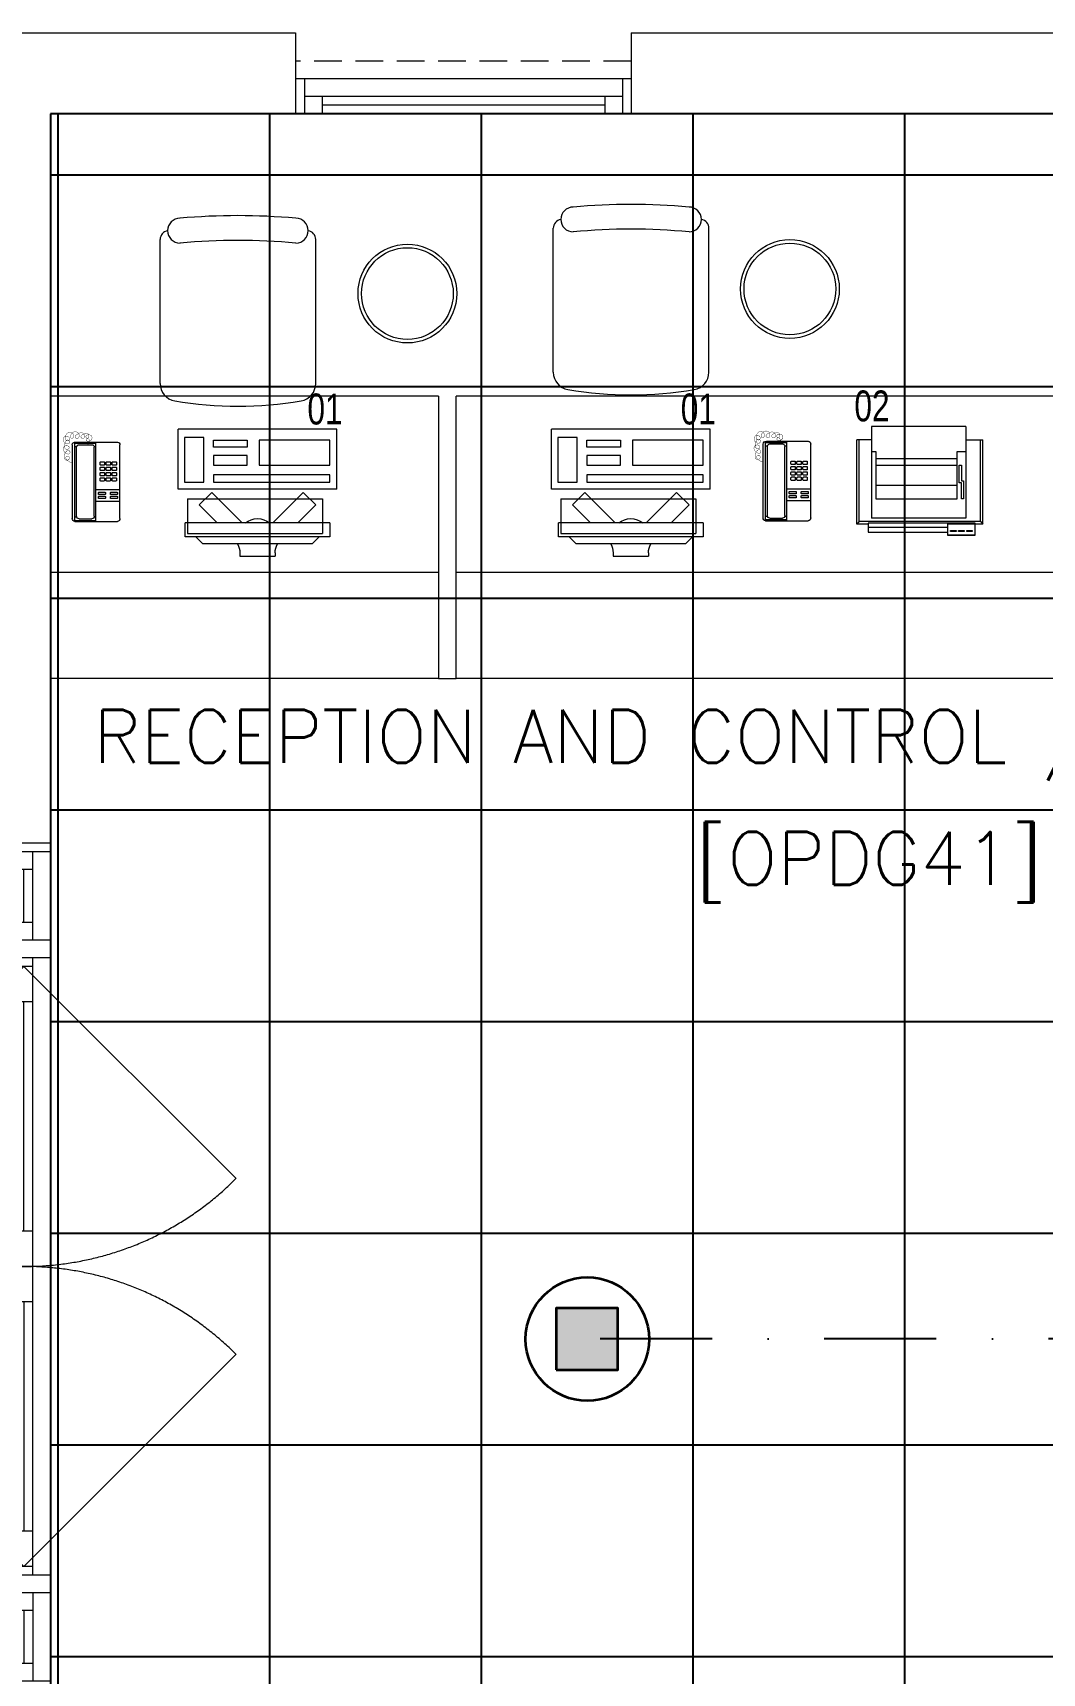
# Model space of a CAD drawing. Header units: inches. Extents: x -12418 to 472786, y -29325 to 19878.
# Drawn here: x 37128 to 39990, y 4153 to 8803 of the extents above; entities that cross this region are included whole.
import ezdxf

# ---------------------------------------------------------------- set-up
doc = ezdxf.new("R2010")
doc.units = ezdxf.units.IN
doc.header["$LTSCALE"] = 25
doc.header["$MEASUREMENT"] = 0
for name, pattern in [('00-Ground Floor$0$DASHED', [0.75, 0.5, -0.25]), ('00-Ground Floor$0$HIDDEN2', [0.1875, 0.125, -0.0625]), ('DASHDOT', [25.4, 12.7, -6.35, 0, -6.35])]:
    doc.linetypes.add(name, pattern=pattern)
doc.layers.get('0').update_dxf_attribs({"color": 8})
for name, color, linetype, lineweight in [('00-Ground Floor$0$72_EGR_BASE_TEXT', 252, 'Continuous', 5), ('00-Ground Floor$0$72_EGR_EQP_TAG', 142, 'Continuous', 5), ('00-Ground Floor$0$Aluminum', 251, 'Continuous', 5), ('00-Ground Floor$0$LOADING', 253, 'Continuous', 5), ('00-Ground Floor$0$Proj', 251, 'Continuous', 5), ('00-Ground Floor$0$Walls', 251, 'Continuous', 5), ('E-LITE-CLNG-CNDT', 6, 'DASHDOT', 35), ('T-INTC-CLNG @ 100', 33, 'Continuous', 35), ('T-INTC-DEVC-NUMB', 2, 'Continuous', 25), ('T-SOUN-CLNG-CNDT', 3, 'DASHDOT', 25)]:
    doc.layers.add(name, color=color, linetype=linetype, lineweight=lineweight)
doc.layers.add('00-Ground Floor$0$False Ceiling', color=251, linetype='Continuous')
doc.styles.add('00-Ground Floor$0$SIMPLEX', font='SIMPLEX.shx', dxfattribs={"height": 150})
doc.styles.add('00-Ground Floor$0$X3G_ENTITY_257CFD', font='swisscl.ttf', dxfattribs={"height": 200})
doc.styles.add('DC_Simplex', font='SIMPLEX.shx', dxfattribs={"width": 0.7})

# ---------------------------------------------------------------- blocks, each defined once
blk = doc.blocks.new('00-Ground Floor$0$door1700')
at = {"layer": '00-Ground Floor$0$Aluminum', "linetype": '00-Ground Floor$0$DASHED', "ltscale": 300}
for p, q in [((34940, 89347.9), (35541, 89949)), ((36640, 89347.9), (36039, 89949)), ((34940, 89347.9), (35541, 88746.9)), ((36640, 89347.9), (36039, 88746.9))]:
    blk.add_line(p, q, dxfattribs=at)
at = {"layer": '00-Ground Floor$0$Aluminum'}
for p, q in [((34915, 89422.9), (34590, 89422.9)), ((34615, 89422.9), (34615, 89322.9)), ((34865, 89422.9), (34865, 89322.9)), ((34915, 89422.9), (34915, 89322.9)), ((36990, 89422.9), (36665, 89422.9)), ((36665, 89422.9), (36665, 89322.9)), ((36715, 89422.9), (36715, 89322.9)), ((36965, 89422.9), (36965, 89322.9)), ((34865, 89372.9), (34615, 89372.9)), ((34665, 89372.9), (34665, 89322.9)), ((34815, 89372.9), (34815, 89322.9)), ((36665, 89372.9), (34915, 89372.9)), ((34940, 89372.9), (34940, 89322.9)), ((35040, 89372.9), (35040, 89322.9)), ((35690, 89372.9), (35690, 89322.9)), ((35790, 89372.9), (35790, 89322.9)), ((35890, 89372.9), (35890, 89322.9)), ((36540, 89372.9), (36540, 89322.9)), ((36640, 89372.9), (36640, 89322.9)), ((36715, 89372.9), (36965, 89372.9)), ((36765, 89372.9), (36765, 89322.9)), ((36915, 89372.9), (36915, 89322.9)), ((36990, 89322.9), (34590, 89322.9)), ((34590, 89322.9), (36990, 89322.9)), ((34815, 89347.9), (34665, 89347.9)), ((35690, 89347.9), (35040, 89347.9)), ((35890, 89347.9), (36540, 89347.9)), ((36765, 89347.9), (36915, 89347.9))]:
    blk.add_line(p, q, dxfattribs=at)
at = {"layer": '00-Ground Floor$0$Aluminum', "linetype": '00-Ground Floor$0$DASHED', "ltscale": 300}
for centre, start, end in [((34940, 89347.9), 315, 45), ((36640, 89347.9), 135, 225)]:
    blk.add_arc(centre, 850, start, end, dxfattribs=at)
blk = doc.blocks.new('00-Ground Floor$0$DM20079-P')
at = {"color": 0}
for p, q in [((-0.0686, 0.217), (-0.0686, 0.008)), ((-0.0616, 0.225), (0.0594, 0.225)), ((-0.0616, 0.225), (-0.0616, 0)), ((-0.0616, 0.222), (-0.0016, 0.222)), ((-0.0616, 0.212), (-0.0565, 0.212)), ((-0.0566, 0.2105), (-0.0566, 0.0145)), ((-0.0496, 0.2175), (-0.0136, 0.2175)), ((-0.0068, 0.212), (-0.0016, 0.212)), ((-0.0066, 0.2105), (-0.0066, 0.0145)), ((-0.0016, 0.225), (-0.0016, 0)), ((0.0664, 0.217), (0.0664, 0.008)), ((-0.0016, 0.1675), (0.0664, 0.1675)), ((-0.0016, 0.135), (0.0664, 0.135)), ((-0.0616, 0.013), (-0.0565, 0.013)), ((-0.0616, 0.003), (-0.0016, 0.003)), ((-0.0594, 0), (0.0594, 0)), ((-0.0496, 0.0075), (-0.0136, 0.0075)), ((-0.0068, 0.013), (-0.0016, 0.013))]:
    blk.add_line(p, q, dxfattribs=at)
for points in [[(0.0074, 0.1605, 0.414214), (0.0054, 0.1585), (0.0054, 0.1555, 0.414214), (0.0074, 0.1535), (0.0234, 0.1535, 0.414214), (0.0254, 0.1555), (0.0254, 0.1585, 0.414214), (0.0234, 0.1605)], [(0.0234, 0.142, 0.414214), (0.0254, 0.144), (0.0254, 0.147, 0.414214), (0.0234, 0.149), (0.0074, 0.149, 0.414214), (0.0054, 0.147), (0.0054, 0.144, 0.414214), (0.0074, 0.142)], [(0.0574, 0.1535, 0.414214), (0.0594, 0.1555), (0.0594, 0.1585, 0.414214), (0.0574, 0.1605), (0.0414, 0.1605, 0.414214), (0.0394, 0.1585), (0.0394, 0.1555, 0.414214), (0.0414, 0.1535)], [(0.0574, 0.142, 0.414214), (0.0594, 0.144), (0.0594, 0.147, 0.414214), (0.0574, 0.149), (0.0414, 0.149, 0.414214), (0.0394, 0.147), (0.0394, 0.144, 0.414214), (0.0414, 0.142)], [(0.0104, 0.103, 0.414214), (0.0124, 0.101), (0.0204, 0.101, 0.414214), (0.0224, 0.103), (0.0224, 0.109, 0.414214), (0.0204, 0.111), (0.0124, 0.111, 0.414214), (0.0104, 0.109)], [(0.0104, 0.088, 0.414214), (0.0124, 0.086), (0.0204, 0.086, 0.414214), (0.0224, 0.088), (0.0224, 0.094, 0.414214), (0.0204, 0.096), (0.0124, 0.096, 0.414214), (0.0104, 0.094)], [(0.0274, 0.103, 0.414214), (0.0294, 0.101), (0.0374, 0.101, 0.414214), (0.0394, 0.103), (0.0394, 0.109, 0.414214), (0.0374, 0.111), (0.0294, 0.111, 0.414214), (0.0274, 0.109)], [(0.0274, 0.088, 0.414214), (0.0294, 0.086), (0.0374, 0.086, 0.414214), (0.0394, 0.088), (0.0394, 0.094, 0.414214), (0.0374, 0.096), (0.0294, 0.096, 0.414214), (0.0274, 0.094)], [(0.0444, 0.103, 0.414214), (0.0464, 0.101), (0.0544, 0.101, 0.414214), (0.0564, 0.103), (0.0564, 0.109, 0.414214), (0.0544, 0.111), (0.0464, 0.111, 0.414214), (0.0444, 0.109)], [(0.0444, 0.088, 0.414214), (0.0464, 0.086), (0.0544, 0.086, 0.414214), (0.0564, 0.088), (0.0564, 0.094, 0.414214), (0.0544, 0.096), (0.0464, 0.096, 0.414214), (0.0444, 0.094)], [(0.0104, 0.073, 0.414214), (0.0124, 0.071), (0.0204, 0.071, 0.414214), (0.0224, 0.073), (0.0224, 0.079, 0.414214), (0.0204, 0.081), (0.0124, 0.081, 0.414214), (0.0104, 0.079)], [(0.0104, 0.058, 0.414214), (0.0124, 0.056), (0.0204, 0.056, 0.414214), (0.0224, 0.058), (0.0224, 0.064, 0.414214), (0.0204, 0.066), (0.0124, 0.066, 0.414214), (0.0104, 0.064)], [(0.0274, 0.073, 0.414214), (0.0294, 0.071), (0.0374, 0.071, 0.414214), (0.0394, 0.073), (0.0394, 0.079, 0.414214), (0.0374, 0.081), (0.0294, 0.081, 0.414214), (0.0274, 0.079)], [(0.0274, 0.058, 0.414214), (0.0294, 0.056), (0.0374, 0.056, 0.414214), (0.0394, 0.058), (0.0394, 0.064, 0.414214), (0.0374, 0.066), (0.0294, 0.066, 0.414214), (0.0274, 0.064)], [(0.0444, 0.073, 0.414214), (0.0464, 0.071), (0.0544, 0.071, 0.414214), (0.0564, 0.073), (0.0564, 0.079, 0.414214), (0.0544, 0.081), (0.0464, 0.081, 0.414214), (0.0444, 0.079)], [(0.0444, 0.058, 0.414214), (0.0464, 0.056), (0.0544, 0.056, 0.414214), (0.0564, 0.058), (0.0564, 0.064, 0.414214), (0.0544, 0.066), (0.0464, 0.066, 0.414214), (0.0444, 0.064)]]:
    blk.add_lwpolyline(points, format="xyb", close=True, dxfattribs=at)
at = {"color": 0, "const_width": 0.001}
blk.add_lwpolyline([(-0.0686, 0.059, 0.184574), (-0.0861, 0.0478, 1.44364), (-0.0769, 0.0452, 0.837915), (-0.0907, 0.0465, 0.30536), (-0.0835, 0.0248, 1.584726), (-0.0815, 0.034, 0.253153), (-0.094, 0.0228, 0.874198), (-0.0776, 0.0142, 0.915253), (-0.0897, 0.0168, 0.223821), (-0.0874, -0.0011, 1.703343), (-0.0796, 0.005, 0.588962), (-0.0934, -0.0114, 0.717795), (-0.0769, -0.0108, 0.983104), (-0.0875, -0.0075, 0.326362), (-0.0815, -0.0259, 0.758716), (-0.0657, -0.0134, 0.906186), (-0.0743, -0.016, 0.189488), (-0.067, -0.0272, 0.7948), (-0.0506, -0.0127, 1.223996), (-0.0585, -0.0193, 0.072149), (-0.0473, -0.0259, 0.645886), (-0.0341, -0.0134, 1.366917), (-0.042, -0.0193, 0.078415), (-0.0315, -0.0246, 0.723006), (-0.0229, -0.0127, 1.105484), (-0.0289, -0.018, 0.327892), (-0.017, -0.0193, 0.446638), (-0.0144, -0.0068, 0.327263), (-0.0269, -0.0029, 1.240441), (-0.0229, -0.0094, 0.611307), (-0.0278, 0.0075)], format="xyb", dxfattribs=at)
at = {"color": 0}
for centre, radius, start, end in [((-0.0605, 0.217), 0.00813, 97.9633, 179.6649), ((-0.0496, 0.2105), 0.007, 90, 180), ((-0.0136, 0.2105), 0.007, 0, 90), ((0.0582, 0.217), 0.00813, 0.3351, 82.0367), ((-0.0605, 0.008), 0.00813, 180.3351, 277.9633), ((-0.0496, 0.0145), 0.007, 180, 270), ((-0.0136, 0.0145), 0.007, 270, 0), ((0.0582, 0.008), 0.00813, 277.9633, 359.6649)]:
    blk.add_arc(centre, radius, start, end, dxfattribs=at)
blk = doc.blocks.new('00-Ground Floor$0$GF21021-P')
for p, q in [((-0.2207, 0.4756), (-0.2207, 0.0675)), ((0.2205, 0.4756), (0.2205, 0.0675))]:
    blk.add_line(p, q)
for centre, radius, start, end in [((-0.1707, 0.4756), 0.05, 99.6329, 180), ((-0.0001, -0.5295), 1.0695, 80.3671, 99.6329), ((0.1705, 0.4756), 0.05, 0, 80.3671), ((-0.1957, 0.0675), 0.025, 180, 261.4721), ((-0.1643, 0.0425), 0.0351, 90, 270), ((0, 1.8467), 1.7767, 264.6946, 275.3053), ((0.1641, 0.0425), 0.0351, 270, 90), ((0.1955, 0.0675), 0.025, 278.5279, 0), ((0, 1.8314), 1.8314, 264.8532, 275.147)]:
    blk.add_arc(centre, radius, start, end)
blk = doc.blocks.new('00-Ground Floor$0$ITCWLS1-P')
at = {"layer": '00-Ground Floor$0$LOADING'}
for p, q in [((-0.2651, 0.43, 0), (-0.3051, 0.43, 0)), ((-0.3051, 0.43, 0), (-0.3051, 0.02, 0)), ((-0.2651, 0.43, 0), (-0.2651, 0.02, 0)), ((-0.17, 0.45), (-0.17, 0)), ((-0.17, 0.45), (0, 0.45)), ((-0.1496, 0.4305), (-0.1291, 0.4305)), ((-0.1291, 0.4305), (-0.1291, 0.4089)), ((0, 0.45), (0, 0)), ((-0.3251, 0.38, 0), (-0.3051, 0.4, 0)), ((-0.3251, 0.38, 0), (-0.3251, 0.07, 0)), ((-0.197, 0.4094), (-0.295, 0.4094)), ((-0.295, 0.0264), (-0.295, 0.4094)), ((-0.197, 0.0264), (-0.197, 0.4094)), ((-0.3503, 0.275), (-0.3596, 0.275)), ((-0.3596, 0.175), (-0.3596, 0.275)), ((-0.3503, 0.175), (-0.3596, 0.175)), ((-0.3251, 0.07, 0), (-0.3051, 0.05, 0)), ((-0.3051, 0.02, 0), (-0.2651, 0.02, 0)), ((-0.197, 0.0264), (-0.295, 0.0264)), ((-0.17, 0), (0, 0))]:
    blk.add_line(p, q, dxfattribs=at)
at = {"layer": '00-Ground Floor$0$LOADING', "extrusion": (2.48281e-10, 3.18408e-10, -1)}
for p, q in [((-0.2651, 0.3395), (-0.2144, 0.3902)), ((-0.1791, 0.3548), (-0.2144, 0.3902)), ((-0.2651, 0.2688), (-0.1791, 0.3548))]:
    blk.add_line(p, q, dxfattribs=at)
at = {"layer": '00-Ground Floor$0$LOADING', "extrusion": (2.48281e-10, -3.18408e-10, -1)}
for p, q in [((-0.2651, 0.1812), (-0.1791, 0.0952)), ((-0.2651, 0.1105), (-0.2144, 0.0598)), ((-0.1791, 0.0952), (-0.2144, 0.0598))]:
    blk.add_line(p, q, dxfattribs=at)
at = {"layer": '00-Ground Floor$0$LOADING'}
for points in [[(-0.1291, 0.4089), (-0.1291, 0.1), (-0.1496, 0.1), (-0.1496, 0.4305)], [(-0.1496, 0.1), (-0.1496, 0.1), (-0.1496, 0.1), (-0.1496, 0.1), (-0.1496, 0.1), (-0.1496, 0.1), (-0.1496, 0.1), (-0.1496, 0.1), (-0.1496, 0.1)], [(-0.1496, 0.1), (-0.1496, 0.1), (-0.1496, 0.1), (-0.1496, 0.1), (-0.1496, 0.1), (-0.1496, 0.1), (-0.1496, 0.1), (-0.1496, 0.1), (-0.1496, 0.1), (-0.1496, 0.1), (-0.1496, 0.1), (-0.1496, 0.1), (-0.1496, 0.1), (-0.1496, 0.1), (-0.1496, 0.1), (-0.1496, 0.1), (-0.1496, 0.1), (-0.1496, 0.1)], [(-0.1496, 0.1), (-0.1496, 0.1), (-0.1496, 0.1), (-0.1496, 0.1), (-0.1496, 0.1), (-0.1496, 0.1), (-0.1496, 0.1), (-0.1496, 0.1), (-0.1496, 0.1), (-0.1496, 0.1)], [(-0.1496, 0.1), (-0.1496, 0.1), (-0.1496, 0.1), (-0.1496, 0.1), (-0.1496, 0.1), (-0.1496, 0.1), (-0.1496, 0.1)], [(-0.1496, 0.1), (-0.1496, 0.1), (-0.1496, 0.1), (-0.1496, 0.1), (-0.1496, 0.1), (-0.1496, 0.1), (-0.1496, 0.1), (-0.1496, 0.1), (-0.1496, 0.1), (-0.1496, 0.1)], [(-0.1496, 0.1), (-0.1496, 0.1), (-0.1496, 0.1), (-0.1496, 0.1), (-0.1496, 0.1), (-0.1496, 0.1), (-0.1496, 0.1), (-0.1496, 0.1), (-0.1496, 0.1), (-0.1496, 0.1), (-0.1496, 0.1), (-0.1496, 0.1), (-0.1496, 0.1), (-0.1496, 0.1), (-0.1496, 0.1)], [(-0.1496, 0.1), (-0.1496, 0.1), (-0.1496, 0.1), (-0.1496, 0.1), (-0.1496, 0.1), (-0.1496, 0.1), (-0.1496, 0.1), (-0.1496, 0.1), (-0.1496, 0.1), (-0.1496, 0.1)], [(-0.1496, 0.1), (-0.1496, 0.1), (-0.1496, 0.1), (-0.1496, 0.1), (-0.1496, 0.1), (-0.1496, 0.1), (-0.1496, 0.1), (-0.1496, 0.1), (-0.1496, 0.1), (-0.1496, 0.1)], [(-0.1496, 0.1), (-0.1496, 0.1), (-0.1496, 0.1), (-0.1496, 0.1), (-0.1496, 0.1), (-0.1496, 0.1), (-0.1496, 0.1), (-0.1496, 0.1), (-0.1496, 0.1), (-0.1496, 0.1), (-0.1496, 0.1), (-0.1496, 0.1), (-0.1496, 0.1), (-0.1496, 0.1), (-0.1496, 0.1), (-0.1496, 0.1), (-0.1496, 0.1), (-0.1496, 0.1), (-0.1496, 0.1), (-0.1496, 0.1), (-0.1496, 0.1), (-0.1496, 0.1), (-0.1496, 0.1), (-0.1496, 0.1), (-0.1496, 0.1), (-0.1496, 0.1), (-0.1496, 0.1), (-0.1496, 0.1), (-0.1496, 0.1), (-0.1496, 0.1), (-0.1496, 0.1), (-0.1496, 0.1), (-0.1496, 0.1), (-0.1496, 0.1), (-0.1496, 0.1), (-0.1496, 0.1), (-0.1496, 0.1), (-0.1496, 0.1), (-0.1496, 0.1), (-0.1496, 0.1), (-0.1496, 0.1), (-0.1496, 0.1), (-0.1496, 0.1), (-0.1496, 0.1), (-0.1496, 0.1), (-0.1496, 0.1), (-0.1496, 0.1), (-0.1496, 0.1), (-0.1496, 0.1), (-0.1496, 0.1), (-0.1496, 0.1), (-0.1496, 0.1), (-0.1496, 0.1), (-0.1496, 0.1)], [(-0.1496, 0.1), (-0.1496, 0.1), (-0.1496, 0.1), (-0.1496, 0.1), (-0.1496, 0.1), (-0.1496, 0.1), (-0.1496, 0.1), (-0.1496, 0.1), (-0.1496, 0.1), (-0.1496, 0.1), (-0.1496, 0.1), (-0.1496, 0.1), (-0.1496, 0.1), (-0.1496, 0.1), (-0.1496, 0.1), (-0.1496, 0.1), (-0.1496, 0.1), (-0.1496, 0.1), (-0.1496, 0.1), (-0.1496, 0.1), (-0.1496, 0.1), (-0.1496, 0.1), (-0.1496, 0.1), (-0.1496, 0.1), (-0.1496, 0.1), (-0.1496, 0.1), (-0.1496, 0.1), (-0.1496, 0.1), (-0.1496, 0.1), (-0.1496, 0.1), (-0.1496, 0.1), (-0.1496, 0.1), (-0.1496, 0.1), (-0.1496, 0.1), (-0.1496, 0.1), (-0.1496, 0.1), (-0.1496, 0.1), (-0.1496, 0.1), (-0.1496, 0.1), (-0.1496, 0.1), (-0.1496, 0.1), (-0.1496, 0.1), (-0.1496, 0.1), (-0.1496, 0.1), (-0.1496, 0.1), (-0.1496, 0.1), (-0.1496, 0.1), (-0.1496, 0.1), (-0.1496, 0.1), (-0.1496, 0.1), (-0.1496, 0.1), (-0.1496, 0.1), (-0.1496, 0.1), (-0.1496, 0.1), (-0.1496, 0.1), (-0.1496, 0.1), (-0.1496, 0.1), (-0.1496, 0.1), (-0.1496, 0.1), (-0.1496, 0.1), (-0.1496, 0.1), (-0.1496, 0.1), (-0.1496, 0.1), (-0.1496, 0.1), (-0.1496, 0.1), (-0.1496, 0.1), (-0.1496, 0.1), (-0.1496, 0.1), (-0.1496, 0.1), (-0.1496, 0.1), (-0.1496, 0.1), (-0.1496, 0.1), (-0.1496, 0.1), (-0.1496, 0.1), (-0.1496, 0.1), (-0.1496, 0.1), (-0.1496, 0.1), (-0.1496, 0.1), (-0.1496, 0.1), (-0.1496, 0.1), (-0.1496, 0.1), (-0.1496, 0.1), (-0.1496, 0.1), (-0.1496, 0.1), (-0.1496, 0.1), (-0.1496, 0.1), (-0.1496, 0.1), (-0.1496, 0.1), (-0.1496, 0.1)], [(-0.1496, 0.1), (-0.1496, 0.1), (-0.1496, 0.1), (-0.1496, 0.1), (-0.1496, 0.1), (-0.1496, 0.1), (-0.1496, 0.1), (-0.1496, 0.1), (-0.1496, 0.1), (-0.1496, 0.1), (-0.1496, 0.1), (-0.1496, 0.1)], [(-0.1496, 0.1), (-0.1496, 0.1), (-0.1496, 0.1), (-0.1496, 0.1), (-0.1496, 0.1), (-0.1496, 0.1), (-0.1496, 0.1)], [(-0.1496, 0.1), (-0.1496, 0.1), (-0.1496, 0.1), (-0.1496, 0.1), (-0.1496, 0.1), (-0.1496, 0.1), (-0.1496, 0.1), (-0.1496, 0.1), (-0.1496, 0.1), (-0.1496, 0.1), (-0.1496, 0.1), (-0.1496, 0.1), (-0.1496, 0.1), (-0.1496, 0.1), (-0.1496, 0.1), (-0.1496, 0.1), (-0.1496, 0.1)], [(-0.1496, 0.1), (-0.1496, 0.1), (-0.1496, 0.1), (-0.1496, 0.1), (-0.1496, 0.1), (-0.1496, 0.1), (-0.1496, 0.1), (-0.1496, 0.1), (-0.1496, 0.1), (-0.1496, 0.1), (-0.1496, 0.1), (-0.1496, 0.1), (-0.1496, 0.1), (-0.1496, 0.1), (-0.1496, 0.1), (-0.1496, 0.1), (-0.1496, 0.1), (-0.1496, 0.1), (-0.1496, 0.1), (-0.1496, 0.1), (-0.1496, 0.1), (-0.1496, 0.1), (-0.1496, 0.1), (-0.1496, 0.1), (-0.1496, 0.1), (-0.1496, 0.1), (-0.1496, 0.1), (-0.1496, 0.1), (-0.1496, 0.1), (-0.1496, 0.1), (-0.1496, 0.1), (-0.1496, 0.1), (-0.1496, 0.1), (-0.1496, 0.1), (-0.1496, 0.1), (-0.1496, 0.1), (-0.1496, 0.1), (-0.1496, 0.1), (-0.1496, 0.1), (-0.1496, 0.1), (-0.1496, 0.1), (-0.1496, 0.1), (-0.1496, 0.1), (-0.1496, 0.1), (-0.1496, 0.1), (-0.1496, 0.1), (-0.1496, 0.1), (-0.1496, 0.1), (-0.1496, 0.1), (-0.1496, 0.1), (-0.1496, 0.1), (-0.1496, 0.1), (-0.1496, 0.1), (-0.1496, 0.1), (-0.1496, 0.1), (-0.1496, 0.1), (-0.1496, 0.1), (-0.1496, 0.1), (-0.1496, 0.1), (-0.1496, 0.1), (-0.1496, 0.1), (-0.1496, 0.1), (-0.1496, 0.1), (-0.1496, 0.1), (-0.1496, 0.1), (-0.1496, 0.1), (-0.1496, 0.1), (-0.1496, 0.1), (-0.1496, 0.1), (-0.1496, 0.1), (-0.1496, 0.1), (-0.1496, 0.1), (-0.1496, 0.1), (-0.1496, 0.1), (-0.1496, 0.1), (-0.1496, 0.1), (-0.1496, 0.1), (-0.1496, 0.1), (-0.1496, 0.1), (-0.1496, 0.1), (-0.1496, 0.1), (-0.1496, 0.1), (-0.1496, 0.1), (-0.1496, 0.1), (-0.1496, 0.1), (-0.1496, 0.1), (-0.1496, 0.1), (-0.1496, 0.1), (-0.1496, 0.1), (-0.1496, 0.1), (-0.1496, 0.1), (-0.1496, 0.1), (-0.1496, 0.1), (-0.1496, 0.1), (-0.1496, 0.1), (-0.1496, 0.1), (-0.1496, 0.1), (-0.1496, 0.1), (-0.1496, 0.1), (-0.1496, 0.1), (-0.1496, 0.1), (-0.1496, 0.1), (-0.1496, 0.1), (-0.1496, 0.1), (-0.1496, 0.1), (-0.1496, 0.1), (-0.1496, 0.1), (-0.1496, 0.1), (-0.1496, 0.1), (-0.1496, 0.1), (-0.1496, 0.1)], [(-0.1496, 0.1), (-0.1496, 0.1), (-0.1496, 0.1), (-0.1496, 0.1), (-0.1496, 0.1), (-0.1496, 0.1), (-0.1496, 0.1), (-0.1496, 0.1)]]:
    blk.add_lwpolyline(points, dxfattribs=at)
for points in [[(-0.1019, 0.4305), (-0.0304, 0.4305), (-0.0304, 0.2294), (-0.1019, 0.2294)], [(-0.1019, 0.1954), (-0.0747, 0.1954), (-0.0747, 0.1), (-0.1019, 0.1)], [(-0.0304, 0.1954), (-0.0508, 0.1954), (-0.0508, 0.1), (-0.0304, 0.1)], [(-0.1496, 0.1), (-0.1496, 0.1), (-0.1496, 0.1), (-0.1496, 0.1), (-0.1496, 0.1), (-0.1496, 0.1), (-0.1496, 0.1), (-0.1496, 0.1), (-0.1496, 0.1), (-0.1496, 0.1), (-0.1496, 0.1), (-0.1496, 0.1), (-0.1496, 0.1), (-0.1496, 0.1), (-0.1496, 0.1), (-0.1496, 0.1), (-0.1496, 0.1), (-0.1496, 0.1), (-0.1496, 0.1), (-0.1496, 0.1), (-0.1496, 0.1), (-0.1496, 0.1), (-0.1496, 0.1), (-0.1496, 0.1), (-0.1496, 0.1), (-0.1496, 0.1), (-0.1496, 0.1), (-0.1496, 0.1), (-0.1496, 0.1), (-0.1496, 0.1), (-0.1496, 0.1), (-0.1496, 0.1), (-0.1496, 0.1), (-0.1496, 0.1), (-0.1496, 0.1), (-0.1496, 0.1), (-0.1496, 0.1), (-0.1496, 0.1), (-0.1496, 0.1), (-0.1496, 0.1), (-0.1496, 0.1), (-0.1496, 0.1), (-0.1496, 0.1), (-0.1496, 0.1), (-0.1496, 0.1), (-0.1496, 0.1), (-0.1496, 0.1), (-0.1496, 0.1), (-0.1496, 0.1), (-0.1496, 0.1), (-0.1496, 0.1), (-0.1496, 0.1), (-0.1496, 0.1), (-0.1496, 0.1), (-0.1496, 0.1), (-0.1496, 0.1), (-0.1496, 0.1), (-0.1496, 0.1), (-0.1496, 0.1), (-0.1496, 0.1), (-0.1496, 0.1), (-0.1496, 0.1), (-0.1496, 0.1), (-0.1496, 0.1), (-0.1496, 0.1), (-0.1496, 0.1), (-0.1496, 0.1), (-0.1496, 0.1), (-0.1496, 0.1), (-0.1496, 0.1), (-0.1496, 0.1), (-0.1496, 0.1), (-0.1496, 0.1), (-0.1496, 0.1), (-0.1496, 0.1), (-0.1496, 0.1), (-0.1496, 0.1), (-0.1496, 0.1), (-0.1496, 0.1), (-0.1496, 0.1), (-0.1496, 0.1), (-0.1496, 0.1), (-0.1496, 0.1), (-0.1496, 0.1), (-0.1496, 0.1), (-0.1496, 0.1), (-0.1496, 0.1), (-0.1496, 0.1), (-0.1496, 0.1), (-0.1496, 0.1), (-0.1496, 0.1), (-0.1496, 0.1), (-0.1496, 0.1), (-0.1496, 0.1), (-0.1496, 0.1), (-0.1496, 0.1), (-0.1496, 0.1), (-0.1496, 0.1), (-0.1496, 0.1), (-0.1496, 0.1), (-0.1496, 0.1), (-0.1496, 0.1), (-0.1496, 0.1), (-0.1496, 0.1), (-0.1496, 0.1), (-0.1496, 0.1), (-0.1496, 0.1), (-0.1496, 0.1), (-0.1496, 0.1), (-0.1496, 0.1), (-0.1496, 0.1), (-0.1496, 0.1), (-0.1496, 0.1), (-0.1496, 0.1), (-0.1496, 0.1), (-0.1496, 0.1), (-0.1496, 0.1), (-0.1496, 0.1), (-0.1496, 0.1), (-0.1496, 0.1), (-0.1496, 0.1), (-0.1496, 0.1), (-0.1496, 0.1), (-0.1496, 0.1), (-0.1496, 0.1), (-0.1496, 0.1), (-0.1496, 0.1), (-0.1496, 0.1), (-0.1496, 0.1), (-0.1496, 0.1), (-0.1496, 0.1), (-0.1496, 0.1), (-0.1496, 0.1), (-0.1496, 0.1), (-0.1496, 0.1), (-0.1496, 0.1), (-0.1496, 0.1), (-0.1496, 0.1), (-0.1496, 0.1), (-0.1496, 0.1), (-0.1496, 0.1), (-0.1496, 0.1), (-0.1496, 0.1), (-0.1496, 0.1), (-0.1496, 0.1), (-0.1496, 0.1), (-0.1496, 0.1), (-0.1496, 0.1), (-0.1496, 0.1), (-0.1496, 0.1), (-0.1496, 0.1), (-0.1496, 0.1), (-0.1496, 0.1), (-0.1496, 0.1), (-0.1496, 0.1), (-0.1496, 0.1), (-0.1496, 0.1), (-0.1496, 0.1), (-0.1496, 0.1), (-0.1496, 0.1), (-0.1496, 0.1), (-0.1496, 0.1), (-0.1496, 0.1), (-0.1496, 0.1), (-0.1496, 0.1), (-0.1496, 0.1), (-0.1496, 0.1), (-0.1496, 0.1), (-0.1496, 0.1), (-0.1496, 0.1), (-0.1496, 0.1), (-0.1496, 0.1), (-0.1496, 0.1), (-0.1496, 0.1), (-0.1496, 0.1), (-0.1496, 0.1), (-0.1496, 0.1), (-0.1496, 0.1), (-0.1496, 0.1), (-0.1496, 0.1), (-0.1496, 0.1), (-0.1496, 0.1), (-0.1496, 0.1), (-0.1496, 0.1), (-0.1496, 0.1), (-0.1496, 0.1), (-0.1496, 0.1), (-0.1496, 0.1), (-0.1496, 0.1), (-0.1496, 0.1), (-0.1496, 0.1), (-0.1496, 0.1), (-0.1496, 0.1), (-0.1496, 0.1), (-0.1496, 0.1), (-0.1496, 0.1), (-0.1496, 0.1), (-0.1496, 0.1), (-0.1496, 0.1), (-0.1496, 0.1), (-0.1496, 0.1), (-0.1496, 0.1), (-0.1496, 0.1), (-0.1496, 0.1), (-0.1496, 0.1), (-0.1496, 0.1), (-0.1496, 0.1), (-0.1496, 0.1), (-0.1496, 0.1), (-0.1496, 0.1), (-0.1496, 0.1), (-0.1496, 0.1), (-0.1496, 0.1), (-0.1496, 0.1), (-0.1496, 0.1), (-0.1496, 0.1), (-0.1496, 0.1), (-0.1496, 0.1), (-0.1496, 0.1), (-0.1496, 0.1), (-0.1496, 0.1), (-0.1496, 0.1), (-0.1496, 0.1), (-0.1496, 0.1), (-0.1496, 0.1), (-0.1496, 0.1), (-0.1496, 0.1), (-0.1496, 0.1), (-0.1496, 0.1), (-0.1496, 0.1), (-0.1496, 0.1), (-0.1496, 0.1), (-0.1496, 0.1), (-0.1496, 0.1), (-0.1496, 0.1), (-0.1496, 0.1), (-0.1496, 0.1), (-0.1496, 0.1), (-0.1496, 0.1), (-0.1496, 0.1), (-0.1496, 0.1), (-0.1496, 0.1), (-0.1496, 0.1), (-0.1496, 0.1), (-0.1496, 0.1), (-0.1496, 0.1), (-0.1496, 0.1), (-0.1496, 0.1), (-0.1496, 0.1), (-0.1496, 0.1), (-0.1496, 0.1), (-0.1496, 0.1), (-0.1496, 0.1), (-0.1496, 0.1), (-0.1496, 0.1), (-0.1496, 0.1), (-0.1496, 0.1), (-0.1496, 0.1), (-0.1496, 0.1), (-0.1496, 0.1), (-0.1496, 0.1), (-0.1496, 0.1), (-0.1496, 0.1), (-0.1496, 0.1), (-0.1496, 0.1), (-0.1496, 0.1), (-0.1496, 0.1), (-0.1496, 0.1), (-0.1496, 0.1), (-0.1496, 0.1), (-0.1496, 0.1), (-0.1496, 0.1), (-0.1496, 0.1), (-0.1496, 0.1), (-0.1496, 0.1), (-0.1496, 0.1), (-0.1496, 0.1)], [(-0.1496, 0.1), (-0.1496, 0.1), (-0.1496, 0.1), (-0.1496, 0.1), (-0.1496, 0.1), (-0.1496, 0.1), (-0.1496, 0.1), (-0.1496, 0.1), (-0.1496, 0.1), (-0.1496, 0.1), (-0.1496, 0.1), (-0.1496, 0.1), (-0.1496, 0.1), (-0.1496, 0.1), (-0.1496, 0.1), (-0.1496, 0.1), (-0.1496, 0.1), (-0.1496, 0.1), (-0.1496, 0.1), (-0.1496, 0.1), (-0.1496, 0.1), (-0.1496, 0.1), (-0.1496, 0.1), (-0.1496, 0.1), (-0.1496, 0.1), (-0.1496, 0.1), (-0.1496, 0.1), (-0.1496, 0.1), (-0.1496, 0.1), (-0.1496, 0.1), (-0.1496, 0.1), (-0.1496, 0.1), (-0.1496, 0.1), (-0.1496, 0.1), (-0.1496, 0.1), (-0.1496, 0.1), (-0.1496, 0.1), (-0.1496, 0.1), (-0.1496, 0.1), (-0.1496, 0.1), (-0.1496, 0.1), (-0.1496, 0.1), (-0.1496, 0.1), (-0.1496, 0.1), (-0.1496, 0.1), (-0.1496, 0.1), (-0.1496, 0.1), (-0.1496, 0.1), (-0.1496, 0.1), (-0.1496, 0.1), (-0.1496, 0.1), (-0.1496, 0.1), (-0.1496, 0.1), (-0.1496, 0.1), (-0.1496, 0.1), (-0.1496, 0.1), (-0.1496, 0.1), (-0.1496, 0.1), (-0.1496, 0.1), (-0.1496, 0.1), (-0.1496, 0.1), (-0.1496, 0.1), (-0.1496, 0.1), (-0.1496, 0.1), (-0.1496, 0.1), (-0.1496, 0.1), (-0.1496, 0.1), (-0.1496, 0.1), (-0.1496, 0.1), (-0.1496, 0.1), (-0.1496, 0.1), (-0.1496, 0.1), (-0.1496, 0.1), (-0.1496, 0.1), (-0.1496, 0.1), (-0.1496, 0.1), (-0.1496, 0.1), (-0.1496, 0.1), (-0.1496, 0.1), (-0.1496, 0.1), (-0.1496, 0.1), (-0.1496, 0.1), (-0.1496, 0.1), (-0.1496, 0.1), (-0.1496, 0.1), (-0.1496, 0.1), (-0.1496, 0.1), (-0.1496, 0.1), (-0.1496, 0.1), (-0.1496, 0.1), (-0.1496, 0.1), (-0.1496, 0.1), (-0.1496, 0.1), (-0.1496, 0.1), (-0.1496, 0.1), (-0.1496, 0.1), (-0.1496, 0.1), (-0.1496, 0.1), (-0.1496, 0.1), (-0.1496, 0.1), (-0.1496, 0.1), (-0.1496, 0.1), (-0.1496, 0.1), (-0.1496, 0.1), (-0.1496, 0.1), (-0.1496, 0.1), (-0.1496, 0.1), (-0.1496, 0.1), (-0.1496, 0.1), (-0.1496, 0.1), (-0.1496, 0.1), (-0.1496, 0.1), (-0.1496, 0.1), (-0.1496, 0.1), (-0.1496, 0.1), (-0.1496, 0.1), (-0.1496, 0.1), (-0.1496, 0.1), (-0.1496, 0.1), (-0.1496, 0.1), (-0.1496, 0.1), (-0.1496, 0.1), (-0.1496, 0.1), (-0.1496, 0.1), (-0.1496, 0.1), (-0.1496, 0.1), (-0.1496, 0.1), (-0.1496, 0.1), (-0.1496, 0.1), (-0.1496, 0.1), (-0.1496, 0.1), (-0.1496, 0.1), (-0.1496, 0.1), (-0.1496, 0.1), (-0.1496, 0.1), (-0.1496, 0.1), (-0.1496, 0.1), (-0.1496, 0.1), (-0.1496, 0.1), (-0.1496, 0.1), (-0.1496, 0.1), (-0.1496, 0.1), (-0.1496, 0.1), (-0.1496, 0.1), (-0.1496, 0.1), (-0.1496, 0.1), (-0.1496, 0.1), (-0.1496, 0.1), (-0.1496, 0.1), (-0.1496, 0.1), (-0.1496, 0.1), (-0.1496, 0.1), (-0.1496, 0.1), (-0.1496, 0.1), (-0.1496, 0.1), (-0.1496, 0.1), (-0.1496, 0.1), (-0.1496, 0.1), (-0.1496, 0.1), (-0.1496, 0.1), (-0.1496, 0.1), (-0.1496, 0.1), (-0.1496, 0.1), (-0.1496, 0.1), (-0.1496, 0.1), (-0.1496, 0.1), (-0.1496, 0.1), (-0.1496, 0.1), (-0.1496, 0.1), (-0.1496, 0.1), (-0.1496, 0.1), (-0.1496, 0.1), (-0.1496, 0.1), (-0.1496, 0.1), (-0.1496, 0.1), (-0.1496, 0.1), (-0.1496, 0.1), (-0.1496, 0.1), (-0.1496, 0.1), (-0.1496, 0.1), (-0.1496, 0.1), (-0.1496, 0.1), (-0.1496, 0.1), (-0.1496, 0.1), (-0.1496, 0.1), (-0.1496, 0.1), (-0.1496, 0.1), (-0.1496, 0.1), (-0.1496, 0.1), (-0.1496, 0.1), (-0.1496, 0.1), (-0.1496, 0.1), (-0.1496, 0.1), (-0.1496, 0.1), (-0.1496, 0.1), (-0.1496, 0.1), (-0.1496, 0.1), (-0.1496, 0.1), (-0.1496, 0.1), (-0.1496, 0.1), (-0.1496, 0.1), (-0.1496, 0.1), (-0.1496, 0.1), (-0.1496, 0.1), (-0.1496, 0.1), (-0.1496, 0.1), (-0.1496, 0.1), (-0.1496, 0.1), (-0.1496, 0.1), (-0.1496, 0.1), (-0.1496, 0.1), (-0.1496, 0.1), (-0.1496, 0.1), (-0.1496, 0.1)], [(-0.1496, 0.1), (-0.1496, 0.1), (-0.1496, 0.1), (-0.1496, 0.1), (-0.1496, 0.1), (-0.1496, 0.1), (-0.1496, 0.1), (-0.1496, 0.1), (-0.1496, 0.1), (-0.1496, 0.1), (-0.1496, 0.1), (-0.1496, 0.1), (-0.1496, 0.1), (-0.1496, 0.1), (-0.1496, 0.1), (-0.1496, 0.1), (-0.1496, 0.1), (-0.1496, 0.1), (-0.1496, 0.1), (-0.1496, 0.1), (-0.1496, 0.1), (-0.1496, 0.1), (-0.1496, 0.1), (-0.1496, 0.1), (-0.1496, 0.1), (-0.1496, 0.1), (-0.1496, 0.1), (-0.1496, 0.1), (-0.1496, 0.1), (-0.1496, 0.1), (-0.1496, 0.1), (-0.1496, 0.1), (-0.1496, 0.1), (-0.1496, 0.1), (-0.1496, 0.1), (-0.1496, 0.1), (-0.1496, 0.1), (-0.1496, 0.1), (-0.1496, 0.1), (-0.1496, 0.1), (-0.1496, 0.1), (-0.1496, 0.1), (-0.1496, 0.1), (-0.1496, 0.1), (-0.1496, 0.1), (-0.1496, 0.1), (-0.1496, 0.1), (-0.1496, 0.1), (-0.1496, 0.1), (-0.1496, 0.1), (-0.1496, 0.1), (-0.1496, 0.1), (-0.1496, 0.1), (-0.1496, 0.1), (-0.1496, 0.1), (-0.1496, 0.1), (-0.1496, 0.1), (-0.1496, 0.1), (-0.1496, 0.1), (-0.1496, 0.1), (-0.1496, 0.1), (-0.1496, 0.1), (-0.1496, 0.1), (-0.1496, 0.1), (-0.1496, 0.1), (-0.1496, 0.1), (-0.1496, 0.1), (-0.1496, 0.1), (-0.1496, 0.1), (-0.1496, 0.1), (-0.1496, 0.1), (-0.1496, 0.1), (-0.1496, 0.1), (-0.1496, 0.1), (-0.1496, 0.1), (-0.1496, 0.1), (-0.1496, 0.1), (-0.1496, 0.1), (-0.1496, 0.1), (-0.1496, 0.1), (-0.1496, 0.1), (-0.1496, 0.1), (-0.1496, 0.1), (-0.1496, 0.1), (-0.1496, 0.1), (-0.1496, 0.1), (-0.1496, 0.1), (-0.1496, 0.1), (-0.1496, 0.1), (-0.1496, 0.1), (-0.1496, 0.1), (-0.1496, 0.1), (-0.1496, 0.1), (-0.1496, 0.1), (-0.1496, 0.1), (-0.1496, 0.1), (-0.1496, 0.1), (-0.1496, 0.1), (-0.1496, 0.1), (-0.1496, 0.1), (-0.1496, 0.1), (-0.1496, 0.1), (-0.1496, 0.1), (-0.1496, 0.1), (-0.1496, 0.1), (-0.1496, 0.1), (-0.1496, 0.1), (-0.1496, 0.1), (-0.1496, 0.1), (-0.1496, 0.1), (-0.1496, 0.1), (-0.1496, 0.1), (-0.1496, 0.1), (-0.1496, 0.1), (-0.1496, 0.1), (-0.1496, 0.1), (-0.1496, 0.1), (-0.1496, 0.1), (-0.1496, 0.1), (-0.1496, 0.1), (-0.1496, 0.1), (-0.1496, 0.1), (-0.1496, 0.1), (-0.1496, 0.1), (-0.1496, 0.1), (-0.1496, 0.1), (-0.1496, 0.1), (-0.1496, 0.1), (-0.1496, 0.1), (-0.1496, 0.1), (-0.1496, 0.1), (-0.1496, 0.1), (-0.1496, 0.1), (-0.1496, 0.1), (-0.1496, 0.1), (-0.1496, 0.1), (-0.1496, 0.1), (-0.1496, 0.1), (-0.1496, 0.1), (-0.1496, 0.1), (-0.1496, 0.1), (-0.1496, 0.1), (-0.1496, 0.1), (-0.1496, 0.1), (-0.1496, 0.1), (-0.1496, 0.1), (-0.1496, 0.1), (-0.1496, 0.1), (-0.1496, 0.1), (-0.1496, 0.1), (-0.1496, 0.1), (-0.1496, 0.1), (-0.1496, 0.1), (-0.1496, 0.1), (-0.1496, 0.1), (-0.1496, 0.1), (-0.1496, 0.1), (-0.1496, 0.1), (-0.1496, 0.1), (-0.1496, 0.1), (-0.1496, 0.1), (-0.1496, 0.1), (-0.1496, 0.1), (-0.1496, 0.1), (-0.1496, 0.1), (-0.1496, 0.1), (-0.1496, 0.1), (-0.1496, 0.1), (-0.1496, 0.1), (-0.1496, 0.1), (-0.1496, 0.1), (-0.1496, 0.1), (-0.1496, 0.1), (-0.1496, 0.1), (-0.1496, 0.1), (-0.1496, 0.1), (-0.1496, 0.1), (-0.1496, 0.1), (-0.1496, 0.1), (-0.1496, 0.1), (-0.1496, 0.1), (-0.1496, 0.1), (-0.1496, 0.1), (-0.1496, 0.1), (-0.1496, 0.1), (-0.1496, 0.1), (-0.1496, 0.1), (-0.1496, 0.1), (-0.1496, 0.1), (-0.1496, 0.1), (-0.1496, 0.1), (-0.1496, 0.1), (-0.1496, 0.1), (-0.1496, 0.1), (-0.1496, 0.1), (-0.1496, 0.1), (-0.1496, 0.1), (-0.1496, 0.1), (-0.1496, 0.1), (-0.1496, 0.1), (-0.1496, 0.1), (-0.1496, 0.1), (-0.1496, 0.1), (-0.1496, 0.1), (-0.1496, 0.1), (-0.1496, 0.1), (-0.1496, 0.1), (-0.1496, 0.1), (-0.1496, 0.1), (-0.1496, 0.1), (-0.1496, 0.1), (-0.1496, 0.1), (-0.1496, 0.1), (-0.1496, 0.1), (-0.1496, 0.1), (-0.1496, 0.1), (-0.1496, 0.1), (-0.1496, 0.1), (-0.1496, 0.1)], [(-0.1496, 0.0727), (-0.0236, 0.0727), (-0.0236, 0.0182), (-0.1496, 0.0182)]]:
    blk.add_lwpolyline(points, close=True, dxfattribs=at)
for centre, radius, start, end in [((-0.3503, 0.325), 0.05, 270, 300.3093), ((-0.3089, 0.225), 0.0556, 321.9431, 38.0569), ((-0.3503, 0.125), 0.05, 59.6907, 90)]:
    blk.add_arc(centre, radius, start, end, dxfattribs=at)
blk = doc.blocks.new('00-Ground Floor$0$WM00001-P')
at = {"layer": '00-Ground Floor$0$LOADING'}
for radius in [0.14, 0.13]:
    blk.add_circle((0, 0), radius, dxfattribs=at)
blk = doc.blocks.new('00-Ground Floor$0$ITPPLT2C-P')
at = {"color": 0}
for p, q in [((0, 0), (0, -0.2262)), ((0.0252, 0), (0, 0)), ((0.0139, 0), (0.0139, -0.2262)), ((0.0252, 0), (0.0139, 0)), ((0.0229, 0.0318), (0.2618, 0.0318)), ((0.0304, 0.0256), (0.0229, 0.0318)), ((0.0229, 0), (0.0229, 0.0318)), ((0.0252, -0.2262), (0.0252, 0)), ((0.0304, -0.3182), (0.0304, 0.0256)), ((0.0304, 0.0256), (0.2618, 0.0256)), ((0.2618, -0.0096), (0.2618, 0.0318)), ((0.0401, -0.2769), (0.0401, -0.0096)), ((0.3, -0.0096), (0.0401, -0.0096)), ((0.0939, -0.2515), (0.0939, -0.0222)), ((0.0939, -0.0222), (0.2274, -0.0222)), ((0.1321, -0.2515), (0.1321, -0.0222)), ((0.1894, -0.2515), (0.1894, -0.0222)), ((0.2082, -0.2515), (0.2082, -0.0222)), ((0.2274, -0.0222), (0.2274, -0.0096)), ((0.3, -0.2769), (0.3, -0.0096)), ((-0.0091, -0.2262), (0.0267, -0.2262)), ((-0.0091, -0.3023), (-0.0091, -0.2262)), ((-0.0087, -0.2262), (0.0236, -0.2262)), ((-0.0087, -0.3023), (-0.0087, -0.2262)), ((0, -0.2262), (0.0252, -0.2262)), ((0.0139, -0.2262), (0.0252, -0.2262)), ((0.0236, -0.2262), (0.0236, -0.3023)), ((0.0267, -0.2262), (0.0267, -0.3023)), ((0.0023, -0.2495), (0.0023, -0.2334)), ((0.0023, -0.2334), (0.0045, -0.2334)), ((0.0045, -0.2495), (0.0023, -0.2495)), ((0.0023, -0.2721), (0.0023, -0.2562)), ((0.0023, -0.2562), (0.0045, -0.2562)), ((0.0045, -0.2721), (0.0023, -0.2721)), ((0.0045, -0.2334), (0.0045, -0.2495)), ((0.0045, -0.2562), (0.0045, -0.2721)), ((0.3, -0.2769), (0.0401, -0.2769)), ((0.2274, -0.2515), (0.0939, -0.2515)), ((0.0947, -0.2701), (0.0947, -0.2641)), ((0.0947, -0.2641), (0.1395, -0.2641)), ((0.1457, -0.2701), (0.0947, -0.2701)), ((0.1395, -0.2575), (0.19, -0.2575)), ((0.1395, -0.2641), (0.1395, -0.2575)), ((0.19, -0.2641), (0.1457, -0.2641)), ((0.1457, -0.2641), (0.1457, -0.2701)), ((0.19, -0.2575), (0.19, -0.2641)), ((0.2274, -0.2769), (0.2274, -0.2515)), ((0.2618, -0.2769), (0.2618, -0.3246)), ((0.0267, -0.3023), (-0.0091, -0.3023)), ((0.0236, -0.3023), (-0.0087, -0.3023)), ((0.0023, -0.295), (0.0023, -0.2793)), ((0.0023, -0.2793), (0.0045, -0.2793)), ((0.0045, -0.295), (0.0023, -0.295)), ((0.0045, -0.2793), (0.0045, -0.295)), ((0.0229, -0.3246), (0.0229, -0.3023)), ((0.0304, -0.3182), (0.0229, -0.3246)), ((0.0229, -0.3246), (0.2618, -0.3246)), ((0.0304, -0.3182), (0.2618, -0.3182))]:
    blk.add_line(p, q, dxfattribs=at)
blk = doc.blocks.new('00-Ground Floor$0$A$Ce9e1c4c3')
at = {"layer": '00-Ground Floor$0$False Ceiling', "color": 254}
for p, q in [((-53802.1, 8572.6, 0), (-62822.1, 8572.6, 0)), ((-62822.1, 8572.6, 0), (-62822.1, -847.4, 0))]:
    blk.add_line(p, q, dxfattribs=at)
at = {"layer": '00-Ground Floor$0$False Ceiling', "color": 254, "linetype": 'Continuous'}
for p, q in [((-62800, -847.4), (-62800, 8572.6)), ((-62200, -847.4), (-62200, 8572.6)), ((-61600, -847.4), (-61600, 8572.6)), ((-61000, -847.4), (-61000, 8572.6)), ((-60400, -847.4), (-60400, 8572.6)), ((-62822.1, 8400), (-53802.1, 8400)), ((-62822.1, 7800), (-53802.1, 7800)), ((-62822.1, 7200), (-53802.1, 7200)), ((-62822.1, 6600), (-53802.1, 6600)), ((-62822.1, 6000), (-53802.1, 6000)), ((-62822.1, 5400), (-53802.1, 5400)), ((-62822.1, 4800), (-53802.1, 4800)), ((-62822.1, 4200), (-53802.1, 4200))]:
    blk.add_line(p, q, dxfattribs=at)
blk = doc.blocks.new('00-Ground Floor')
at = {"layer": '00-Ground Floor$0$Aluminum'}
for p, q in [((37873, 8672.6, 0), (38824.4, 8672.6, 0)), ((37898, 8672.6, 0), (37898, 8572.6, 0)), ((38799.4, 8672.6, 0), (38799.4, 8572.6, 0)), ((37898, 8622.6, 0), (38799.4, 8622.6, 0)), ((37948, 8622.6, 0), (37948, 8572.6, 0)), ((38749.4, 8622.6, 0), (38749.4, 8572.6, 0)), ((37873, 8572.6, 0), (38824.4, 8572.6, 0)), ((38749.4, 8597.6, 0), (37948, 8597.6, 0))]:
    blk.add_line(p, q, dxfattribs=at)
at = {"layer": '00-Ground Floor$0$LOADING'}
for p, q in [((38277.9, 7772.6, 0), (37177.9, 7772.6, 0)), ((37177.9, 7772.6, 0), (37177.9, 6972.6, 0)), ((38277.9, 7772.6, 0), (38277.9, 6972.6, 0)), ((40888.4, 7772.6, 0), (38327.9, 7772.6, 0)), ((38327.9, 6972.6, 0), (38327.9, 7772.6, 0)), ((38277.9, 7272.6, 0), (37177.9, 7272.6, 0)), ((40888.4, 7272.6, 0), (38327.9, 7272.6, 0)), ((38277.9, 6972.6, 0), (37177.9, 6972.6, 0)), ((38277.9, 6972.6, 0), (38327.9, 6972.6, 0)), ((41788.4, 6972.6, 0), (38327.9, 6972.6, 0))]:
    blk.add_line(p, q, dxfattribs=at)
at = {"layer": '00-Ground Floor$0$Proj', "linetype": '00-Ground Floor$0$HIDDEN2', "ltscale": 25}
blk.add_line((38824.4, 8722.6, 0), (37873, 8722.6, 0), dxfattribs=at)
at = {"layer": '00-Ground Floor$0$Walls'}
for p, q in [((35949.5, 8802.6, 0), (37873, 8802.6, 0)), ((37873, 8802.6, 0), (37873, 8572.6, 0)), ((38824.4, 8802.6, 0), (40407, 8802.6)), ((38824.4, 8802.6, 0), (38824.4, 8572.6, 0)), ((37177.9, 6505.7, 0), (37177.9, 8572.6, 0)), ((37177.9, 8572.6, 0), (37873, 8572.6, 0)), ((38824.4, 8572.6, 0), (40747.9, 8572.6, 0)), ((37177.9, 6505.7, 0), (35597.9, 6505.7, 0))]:
    blk.add_line(p, q, dxfattribs=at)
at = {"layer": '00-Ground Floor$0$Aluminum', "rotation": 270}
blk.add_blockref('00-Ground Floor$0$door1700', (-52245, 41095.7, 0), dxfattribs=at)
at = {"layer": '00-Ground Floor$0$False Ceiling', "color": 254}
blk.add_blockref('00-Ground Floor$0$A$Ce9e1c4c3', (100000, 0), dxfattribs=at)
at = {"layer": '00-Ground Floor$0$LOADING'}
for name, p, xscale, yscale, zscale, rotation in [('00-Ground Floor$0$GF21021-P', (37709.4, 8284.3, 0), 1000, 1000, 1000, 180), ('00-Ground Floor$0$GF21021-P', (38824, 8316, 0), 1000, 1000, 1000, 180), ('00-Ground Floor$0$WM00001-P', (39274.3, 8076.5, 0), 1000.000000000001, 1000.000000000001, 1000.000000000001, 102.0000000000075), ('00-Ground Floor$0$WM00001-P', (38189.9, 8063.4, 0), 1000.000000000001, 1000.000000000001, 1000.000000000001, 102.0000000000075), ('00-Ground Floor$0$DM20079-P', (37308.6, 7642.6, 0), -1000, 1000, 1000, 179.9999934716296), ('00-Ground Floor$0$ITCWLS1-P', (37539.9, 7678.7, 0), -1000, 1000, 1000, 269.999999992483), ('00-Ground Floor$0$ITCWLS1-P', (38598.2, 7678.7, 0), -1000, 1000, 1000, 269.999999992483), ('00-Ground Floor$0$DM20079-P', (39267, 7644.6, 0), -1000, 1000, 1000, 179.9999934716296)]:
    blk.add_blockref(name, p, dxfattribs=dict(at, xscale=xscale, yscale=yscale, zscale=zscale, rotation=rotation))
at = {"layer": '00-Ground Floor$0$LOADING', "extrusion": (-2.84857e-17, -7.77425e-06, -1), "xscale": -1000, "yscale": 1000, "zscale": 1000, "rotation": 270.0000000002053}
blk.add_blockref('00-Ground Floor$0$ITPPLT2C-P', (-39496.3, 7387, -0.1), dxfattribs=at)
at = {"layer": '00-Ground Floor$0$72_EGR_BASE_TEXT', "insert": (39559, 6883.5, 0), "char_height": 150, "width": 4962.473, "attachment_point": 2, "style": '00-Ground Floor$0$SIMPLEX'}
blk.add_mtext('RECEPTION AND CONTROL / PHYSIOTHERAPY', dxfattribs=at)
at = {"layer": '00-Ground Floor$0$72_EGR_BASE_TEXT', "insert": (39498.9, 6537.7, 0), "char_height": 150, "attachment_point": 2, "style": '00-Ground Floor$0$SIMPLEX'}
blk.add_mtext('[OPDG41]', dxfattribs=at)
at = {"layer": '00-Ground Floor$0$72_EGR_EQP_TAG', "char_height": 87.47, "attachment_point": 2, "style": '00-Ground Floor$0$X3G_ENTITY_257CFD'}
for s, insert in [('01', (37956.4, 7780, 0)), ('01', (39014.7, 7780, 0)), ('02', (39507, 7788.7, 0))]:
    blk.add_mtext(s, dxfattribs=dict(at, insert=insert))
blk = doc.blocks.new('DC_PA-CL-Speaker')
blk.add_hatch(color=256).paths.add_polyline_path([(-0.883, -0.87), (0.865, -0.87), (0.865, 0.878), (-0.883, 0.878)])
blk.add_lwpolyline([(-0.883, -0.87), (0.865, -0.87), (0.865, 0.878), (-0.883, 0.878)], close=True)
blk.add_circle((0, 0), 1.75)
at = {"layer": 'T-INTC-DEVC-NUMB', "style": 'DC_Simplex', "width": 0.7}
blk.add_attdef('DC_CONTROL', (3.364, 2.471), '', height=2, rotation=360, dxfattribs=at)

msp = doc.modelspace()

# ---------------------------------------------------------------- linework, layer by layer
at = {"layer": 'T-SOUN-CLNG-CNDT'}
msp.add_lwpolyline([(38700, 300), (43500, 300), (43500, 5100), (38700, 5100.4)], dxfattribs=at)

# ---------------------------------------------------------------- block references
at = {"layer": 'E-LITE-CLNG-CNDT'}
msp.add_blockref('00-Ground Floor', (0, 0), dxfattribs=at)
at = {"layer": 'T-INTC-CLNG @ 100', "xscale": 100, "yscale": 100, "zscale": 100}
msp.add_blockref('DC_PA-CL-Speaker', (38700, 5100), dxfattribs=at)

doc.saveas('drawing.dxf')
